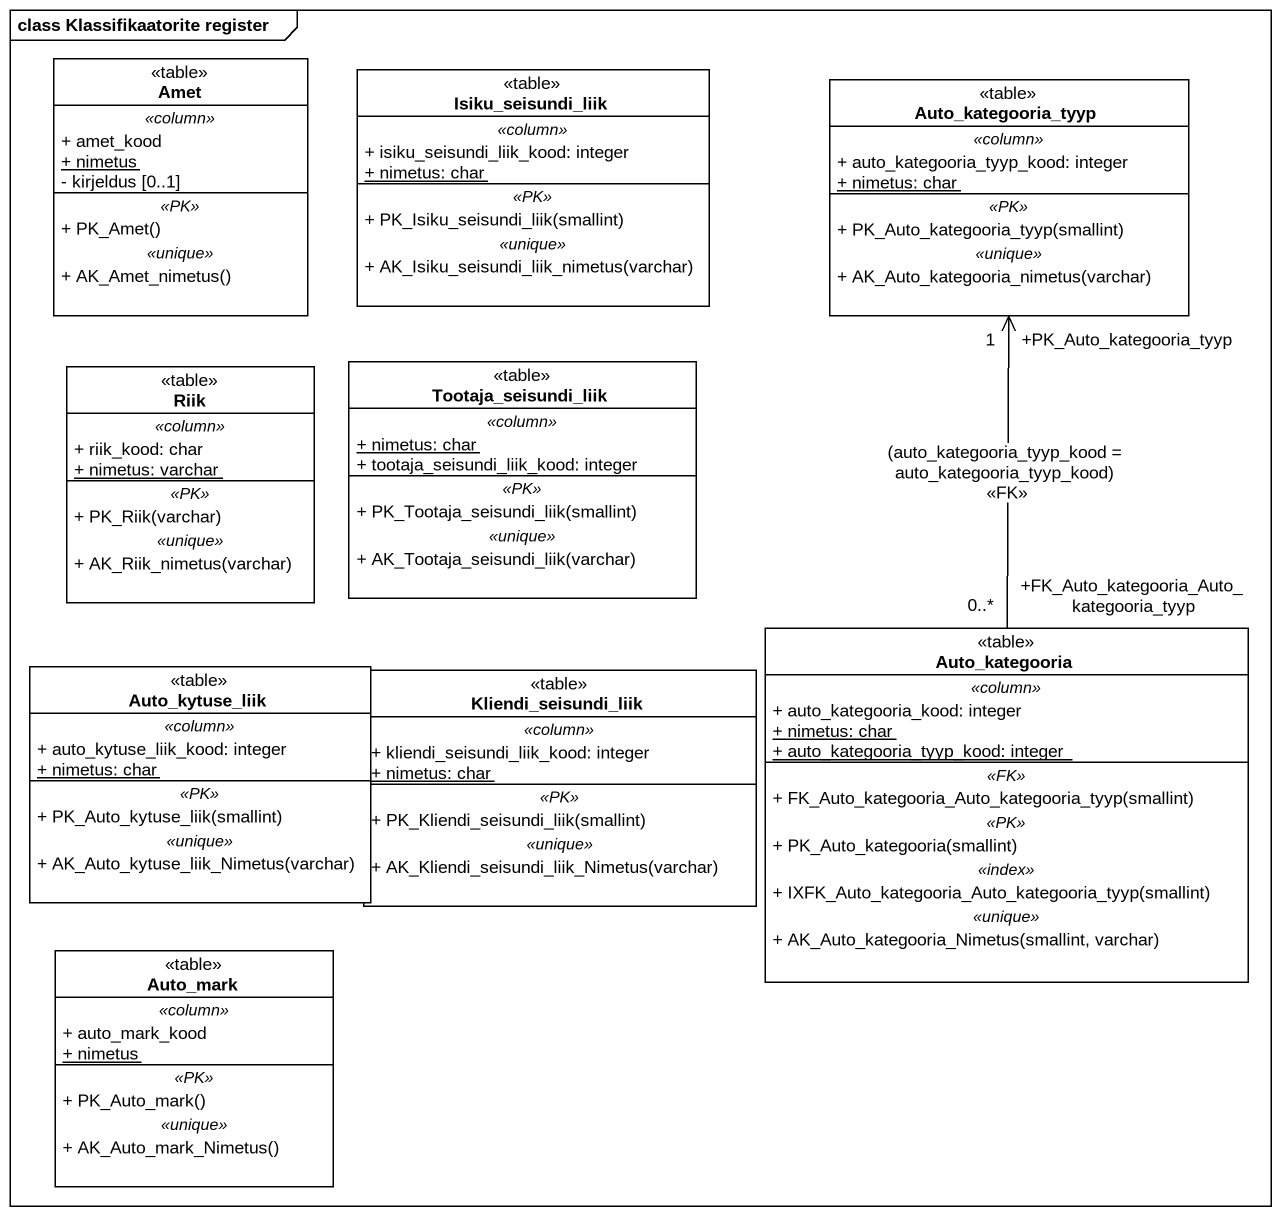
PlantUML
@startuml
mainframe class Klassifikaatorite register
hide circle
hide empty members
skinparam classAttributeIconSize 0
class Amet <<table>> #FFFFFF {
  .. <<column>> ..
  + amet_kood
  {static} + nimetus
  - kirjeldus [0..1]
  .. <<PK>> ..
  + PK_Amet()
  .. <<unique>> ..
  + AK_Amet_nimetus()
}
class Isiku_seisundi_liik <<table>> #FFFFFF {
  .. <<column>> ..
  + isiku_seisundi_liik_kood: integer
  {static} + nimetus: char
  .. <<PK>> ..
  + PK_Isiku_seisundi_liik(smallint)
  .. <<unique>> ..
  + AK_Isiku_seisundi_liik_nimetus(varchar)
}
class Auto_kategooria_tyyp <<table>> #FFFFFF {
  .. <<column>> ..
  + auto_kategooria_tyyp_kood: integer
  {static} + nimetus: char
  .. <<PK>> ..
  + PK_Auto_kategooria_tyyp(smallint)
  .. <<unique>> ..
  + AK_Auto_kategooria_nimetus(varchar)
}
class Riik <<table>> #FFFFFF {
  .. <<column>> ..
  + riik_kood: char
  {static} + nimetus: varchar
  .. <<PK>> ..
  + PK_Riik(varchar)
  .. <<unique>> ..
  + AK_Riik_nimetus(varchar)
}
class Tootaja_seisundi_liik <<table>> #FFFFFF {
  .. <<column>> ..
  {static} + nimetus: char
  + tootaja_seisundi_liik_kood: integer
  .. <<PK>> ..
  + PK_Tootaja_seisundi_liik(smallint)
  .. <<unique>> ..
  + AK_Tootaja_seisundi_liik(varchar)
}
class Auto_kytuse_liik <<table>> #FFFFFF {
  .. <<column>> ..
  + auto_kytuse_liik_kood: integer
  {static} + nimetus: char
  .. <<PK>> ..
  + PK_Auto_kytuse_liik(smallint)
  .. <<unique>> ..
  + AK_Auto_kytuse_liik_Nimetus(varchar)
}
class Kliendi_seisundi_liik <<table>> #FFFFFF {
  .. <<column>> ..
  + kliendi_seisundi_liik_kood: integer
  {static} + nimetus: char
  .. <<PK>> ..
  + PK_Kliendi_seisundi_liik(smallint)
  .. <<unique>> ..
  + AK_Kliendi_seisundi_liik_Nimetus(varchar)
}
class Auto_kategooria <<table>> #FFFFFF {
  .. <<column>> ..
  + auto_kategooria_kood: integer
  {static} + nimetus: char
  {static} + auto_kategooria_tyyp_kood: integer
  .. <<FK>> ..
  + FK_Auto_kategooria_Auto_kategooria_tyyp(smallint)
  .. <<PK>> ..
  + PK_Auto_kategooria(smallint)
  .. <<index>> ..
  + IXFK_Auto_kategooria_Auto_kategooria_tyyp(smallint)
  .. <<unique>> ..
  + AK_Auto_kategooria_Nimetus(smallint, varchar)
}
class Auto_mark <<table>> #FFFFFF {
  .. <<column>> ..
  + auto_mark_kood
  {static} + nimetus
  .. <<PK>> ..
  + PK_Auto_mark()
  .. <<unique>> ..
  + AK_Auto_mark_Nimetus()
}
Auto_kategooria "+FK_Auto_kategooria_Auto_kategooria_tyyp\n0..*" -up-> "+PK_Auto_kategooria_tyyp\n1" Auto_kategooria_tyyp : (auto_kategooria_tyyp_kood = auto_kategooria_tyyp_kood)\n<<FK>>
@enduml
